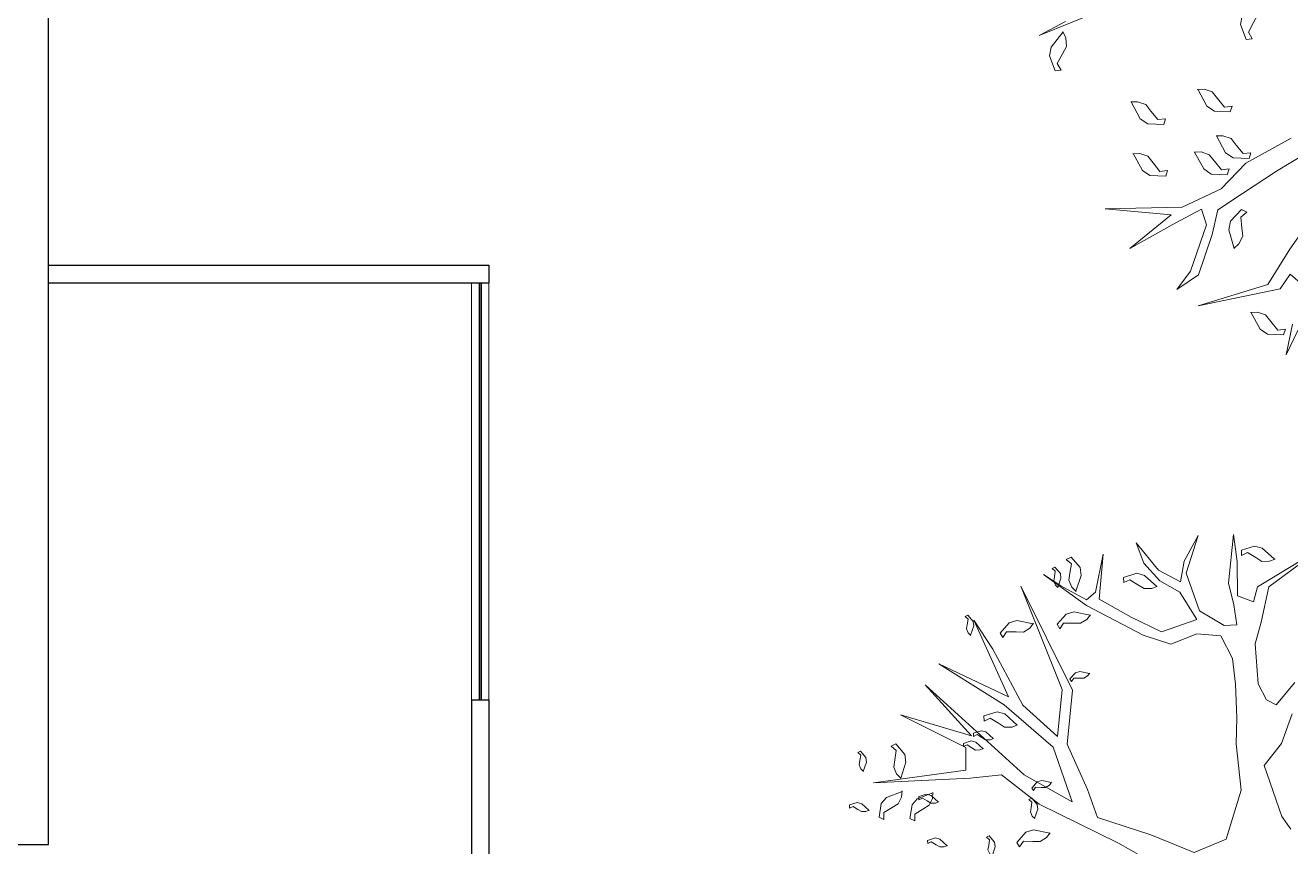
# Model space of a CAD drawing. Header units: millimetres. Extents: x 235 to 418, y 139 to 274.
# Drawn here: x 373.97 to 384.88, y 237.94 to 245.03 of the extents above; entities that cross this region are included whole.
import ezdxf

# ---------------------------------------------------------------- set-up
doc = ezdxf.new("R2010")
doc.units = ezdxf.units.MM
doc.header["$LTSCALE"] = 0.01
for name, color, linetype, lineweight in [('arboles', 252, 'Continuous', 9), ('muros', 3, 'Continuous', 30), ('muros bajos', 42, 'Continuous', 18), ('puertas', 2, 'Continuous', 9), ('punto delgado', 4, 'Continuous', 0)]:
    doc.layers.add(name, color=color, linetype=linetype, lineweight=lineweight)

# ---------------------------------------------------------------- blocks, each defined once
blk = doc.blocks.new('A$C795151E7')
at = {"layer": 'puertas'}
for points in [[(2.839, 2.845), (2.878, 2.717), (2.874, 2.25), (2.669, 2.123), (2.497, 1.911)], [(2.386, 1.663), (2.602, 1.792), (2.667, 1.723), (2.687, 1.57), (2.598, 1.236), (2.486, 1.077), (2.322, 0.811), (1.8, 0.652), (2.415, 0.779), (2.489, 0.889), (2.602, 0.793), (2.506, 0.513), (2.459, 0.285), (2.641, 0.665), (2.66, 0.856), (2.693, 1.027), (2.797, 0.996), (2.955, 0.807), (2.957, 0.463), (2.749, 0.191), (2.937, 0.36), (3.027, 0.516), (3.171, 0.358), (3.275, 0.072), (3.272, 0.26), (3.192, 0.45), (3.061, 0.599), (3.003, 0.868), (3.325, 0.867), (3.53, 0.661), (3.739, 0.423), (3.576, 0.068), (3.748, 0.357), (3.843, 0.392), (4.012, 0.204), (4.12, 0.063), (3.859, 0.439), (3.483, 0.844), (3.285, 0.995), (3.043, 0.985), (2.854, 1.071), (2.824, 1.289), (2.873, 1.506), (2.958, 1.784), (3.041, 1.995), (3.133, 2.385), (3.396, 2.742), (3.694, 2.759), (3.996, 2.489), (4.379, 2.196), (4.38, 1.94), (4.415, 1.512), (4.217, 1.086), (4.338, 0.092), (4.299, 1.053), (4.472, 1.42), (4.663, 1.068), (4.747, 0.524), (4.819, 0.234), (4.755, 0.958), (5.229, 0.488), (4.815, 1.01), (4.539, 1.495), (4.539, 1.995), (4.853, 1.637), (5.399, 0.622), (5.171, 1.169), (5.687, 0.794), (5.25, 1.246), (5.313, 1.432), (6.101, 1.271), (5.303, 1.509), (5.039, 1.573), (4.815, 1.921), (4.288, 2.461), (3.948, 2.849)], [(4.808, 2.184), (4.852, 2.213), (4.915, 2.226), (4.974, 2.204), (5.051, 2.176), (5.097, 2.211), (5.108, 2.167), (5.003, 2.109), (4.935, 2.113), (4.811, 2.186)], [(5.347, 2.209), (5.36, 2.181), (5.363, 2.143), (5.345, 2.111), (5.322, 2.068), (5.339, 2.038), (5.313, 2.035), (5.287, 2.101), (5.295, 2.14), (5.348, 2.207)], [(4.893, 2.024), (4.906, 1.996), (4.909, 1.958), (4.891, 1.925), (4.868, 1.882), (4.885, 1.852), (4.859, 1.85), (4.833, 1.916), (4.841, 1.955), (4.894, 2.022)], [(5.681, 1.993), (5.711, 1.995), (5.747, 1.982), (5.771, 1.953), (5.801, 1.915), (5.835, 1.919), (5.827, 1.894), (5.756, 1.896), (5.723, 1.919), (5.683, 1.994)], [(4.652, 1.777), (4.678, 1.794), (4.715, 1.802), (4.75, 1.789), (4.796, 1.772), (4.823, 1.793), (4.829, 1.767), (4.767, 1.733), (4.727, 1.735), (4.653, 1.779)], [(5.647, 1.518), (5.668, 1.566), (5.714, 1.611), (5.775, 1.625), (5.856, 1.642), (5.876, 1.697), (5.908, 1.666), (5.851, 1.561), (5.792, 1.527), (5.648, 1.522)], [(5.627, 1.612), (5.657, 1.614), (5.693, 1.601), (5.716, 1.572), (5.747, 1.534), (5.781, 1.538), (5.773, 1.512), (5.702, 1.515), (5.669, 1.538), (5.629, 1.613)], [(5.893, 1.418), (5.915, 1.466), (5.961, 1.511), (6.022, 1.524), (6.102, 1.542), (6.122, 1.597), (6.155, 1.566), (6.098, 1.46), (6.038, 1.427), (5.894, 1.421)], [(6.215, 1.481), (6.246, 1.482), (6.281, 1.469), (6.305, 1.441), (6.335, 1.403), (6.369, 1.406), (6.361, 1.381), (6.291, 1.384), (6.257, 1.406), (6.217, 1.481)], [(5.865, 1.311), (5.888, 1.264), (5.892, 1.2), (5.863, 1.145), (5.824, 1.072), (5.853, 1.021), (5.808, 1.017), (5.765, 1.129), (5.778, 1.195), (5.867, 1.309)], [(4.763, 1.213), (4.815, 1.215), (4.876, 1.193), (4.915, 1.144), (4.967, 1.08), (5.025, 1.087), (5.011, 1.043), (4.892, 1.048), (4.836, 1.086), (4.767, 1.213)], [(4.999, 1.253), (5.03, 1.254), (5.066, 1.242), (5.089, 1.213), (5.119, 1.175), (5.154, 1.179), (5.146, 1.153), (5.075, 1.156), (5.042, 1.178), (5.001, 1.253)], [(5.11, 1.307), (5.141, 1.308), (5.177, 1.296), (5.2, 1.267), (5.23, 1.229), (5.264, 1.233), (5.256, 1.207), (5.186, 1.21), (5.153, 1.233), (5.112, 1.307)], [(6.151, 1.149), (6.164, 1.121), (6.167, 1.083), (6.149, 1.05), (6.126, 1.007), (6.143, 0.977), (6.117, 0.975), (6.091, 1.041), (6.099, 1.08), (6.152, 1.147)], [(4.028, 0.999), (4.054, 1.015), (4.091, 1.023), (4.126, 1.01), (4.172, 0.993), (4.199, 1.014), (4.205, 0.988), (4.143, 0.954), (4.103, 0.957), (4.029, 1)], [(2.192, 0.603), (2.244, 0.605), (2.305, 0.584), (2.344, 0.535), (2.396, 0.47), (2.454, 0.477), (2.44, 0.434), (2.321, 0.438), (2.265, 0.477), (2.196, 0.603)], [(3.854, 0.525), (3.897, 0.553), (3.96, 0.566), (4.019, 0.544), (4.096, 0.516), (4.143, 0.551), (4.153, 0.507), (4.048, 0.45), (3.98, 0.454), (3.856, 0.527)], [(3.229, 0.486), (3.281, 0.488), (3.342, 0.467), (3.381, 0.418), (3.433, 0.353), (3.49, 0.36), (3.477, 0.317), (3.357, 0.321), (3.301, 0.36), (3.232, 0.487)], [(4.342, 0.431), (4.386, 0.46), (4.449, 0.473), (4.508, 0.451), (4.585, 0.423), (4.631, 0.458), (4.642, 0.414), (4.537, 0.357), (4.469, 0.361), (4.345, 0.434)], [(4.887, 0.35), (4.9, 0.322), (4.903, 0.284), (4.885, 0.252), (4.862, 0.209), (4.879, 0.179), (4.853, 0.176), (4.827, 0.242), (4.835, 0.281), (4.888, 0.348)], [(3.904, 0.295), (3.926, 0.248), (3.93, 0.183), (3.901, 0.128), (3.862, 0.055), (3.891, 0.005), (3.846, 0), (3.803, 0.112), (3.816, 0.178), (3.905, 0.292)], [(4.04, 0.211), (4.053, 0.183), (4.055, 0.145), (4.038, 0.112), (4.015, 0.069), (4.032, 0.039), (4.006, 0.037), (3.98, 0.103), (3.988, 0.142), (4.041, 0.209)]]:
    blk.add_lwpolyline(points, dxfattribs=at)
blk = doc.blocks.new('A$C0A697A68')
at = {"layer": 'puertas'}
for points in [[(0.24, 2.7843), (0.043, 2.6803), (0.538, 2.8796)], [(1.9324, 1.9111), (1.5916, 1.7213), (1.4062, 1.53), (1.114, 1.3911), (0.5383, 1.3808), (1.0326, 1.3358), (0.7223, 1.0834), (1.0632, 1.2733), (1.2601, 1.3773), (1.298, 1.2602), (1.1781, 0.9111), (1.0742, 0.7751), (1.237, 0.8857), (1.3409, 1.1882), (1.383, 1.3715), (1.5662, 1.4959), (1.8213, 1.6631), (2.0372, 1.7919)], [(2.0336, 1.2363), (1.9217, 1.077), (1.7575, 0.8109), (1.2349, 0.6523), (1.8505, 0.7789), (1.9247, 0.8887), (2.0374, 0.7927)], [(1.9415, 0.5135), (1.8943, 0.2851), (2.0766, 0.6647)], [(1.6533, 2.945), (1.6758, 2.898), (1.6799, 2.8338), (1.6506, 2.7784), (1.6118, 2.7056), (1.6406, 2.655), (1.5956, 2.6505), (1.5527, 2.7624), (1.5659, 2.8289), (1.6551, 2.9423)], [(0.2198, 2.7092), (0.2423, 2.6622), (0.2464, 2.598), (0.2171, 2.5426), (0.1783, 2.4698), (0.2071, 2.4192), (0.1621, 2.4147), (0.1192, 2.5266), (0.1324, 2.5931), (0.2217, 2.7065)], [(1.228, 2.2758), (1.2801, 2.2779), (1.3407, 2.2565), (1.38, 2.2077), (1.4317, 2.1433), (1.4895, 2.1499), (1.476, 2.1067), (1.3562, 2.1114), (1.3003, 2.1497), (1.2312, 2.2765)], [(0.7288, 2.1815), (0.7808, 2.1836), (0.8414, 2.1622), (0.8808, 2.1133), (0.9324, 2.049), (0.9903, 2.0555), (0.9767, 2.0124), (0.8569, 2.0171), (0.801, 2.0554), (0.732, 2.1821)], [(1.3687, 1.9265), (1.4208, 1.9286), (1.4814, 1.9072), (1.5207, 1.8584), (1.5724, 1.794), (1.6302, 1.8005), (1.6167, 1.7574), (1.4969, 1.7621), (1.441, 1.8004), (1.3719, 1.9271)], [(1.2051, 1.805), (1.2571, 1.8072), (1.3178, 1.7857), (1.3571, 1.7369), (1.4088, 1.6725), (1.4666, 1.6791), (1.453, 1.6359), (1.3333, 1.6406), (1.2774, 1.6789), (1.2083, 1.8057)], [(0.7446, 1.7934), (0.7967, 1.7955), (0.8573, 1.774), (0.8966, 1.7252), (0.9483, 1.6609), (1.0061, 1.6674), (0.9926, 1.6243), (0.8728, 1.629), (0.8169, 1.6673), (0.7478, 1.794)], [(1.5021, 1.081), (1.5406, 1.1161), (1.5687, 1.1739), (1.5624, 1.2363), (1.554, 1.3184), (1.5998, 1.3543), (1.5599, 1.3755), (1.4779, 1.2881), (1.465, 1.2215), (1.5048, 1.0828)], [(1.6276, 0.6029), (1.6797, 0.605), (1.7403, 0.5835), (1.7796, 0.5347), (1.8313, 0.4703), (1.8891, 0.4769), (1.8756, 0.4338), (1.7558, 0.4385), (1.6999, 0.4768), (1.6308, 0.6035)]]:
    blk.add_lwpolyline(points, dxfattribs=at)

msp = doc.modelspace()

# ---------------------------------------------------------------- linework, layer by layer
at = {"layer": 'muros'}
for p, q in [((374.168, 237.958), (374.168, 254.897)), ((377.818, 242.808), (377.968, 242.808)), ((377.818, 239.208), (377.968, 239.208)), ((370.268, 237.958), (374.168, 237.958))]:
    msp.add_line(p, q, dxfattribs=at)
for points in [[(374.168, 242.958), (377.968, 242.958), (377.968, 242.808)], [(374.168, 242.808), (377.818, 242.808)], [(377.818, 239.208), (377.818, 237.595), (378.957, 236.457)], [(377.968, 239.208), (377.968, 237.658), (379.063, 236.563)]]:
    msp.add_lwpolyline(points, dxfattribs=at)
at = {"layer": 'muros bajos'}
for p, q in [((377.818, 242.808), (377.818, 239.208)), ((377.968, 242.808), (377.968, 239.208))]:
    msp.add_line(p, q, dxfattribs=at)
at = {"layer": 'punto delgado'}
for p, q in [((377.883, 242.808), (377.883, 239.208)), ((377.893, 242.808), (377.893, 239.208)), ((377.903, 242.808), (377.903, 239.208))]:
    msp.add_line(p, q, dxfattribs=at)

# ---------------------------------------------------------------- block references
at = {"layer": 'arboles', "xscale": 1.150405464859091, "yscale": 1.150405464859034, "zscale": 1.150405464859052}
msp.add_blockref('A$C0A697A68', (382.666, 241.858), dxfattribs=at)
at = {"layer": 'puertas', "rotation": 199.4575596121456}
msp.add_blockref('A$C795151E7', (386.616, 241.721), dxfattribs=at)

doc.saveas('drawing.dxf')
